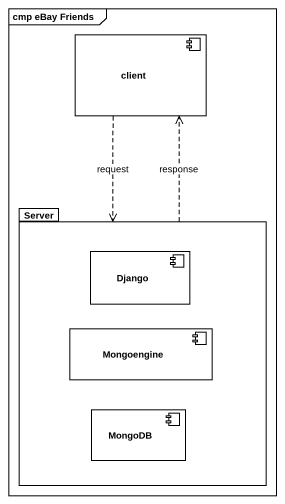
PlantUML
@startuml
mainframe cmp eBay Friends
component client #FFFFFF
package Server #FFFFFF {
  component Django #FFFFFF
  component Mongoengine #FFFFFF
  component MongoDB #FFFFFF
}
client ..> Server : request
Server .up.> client : response
@enduml
